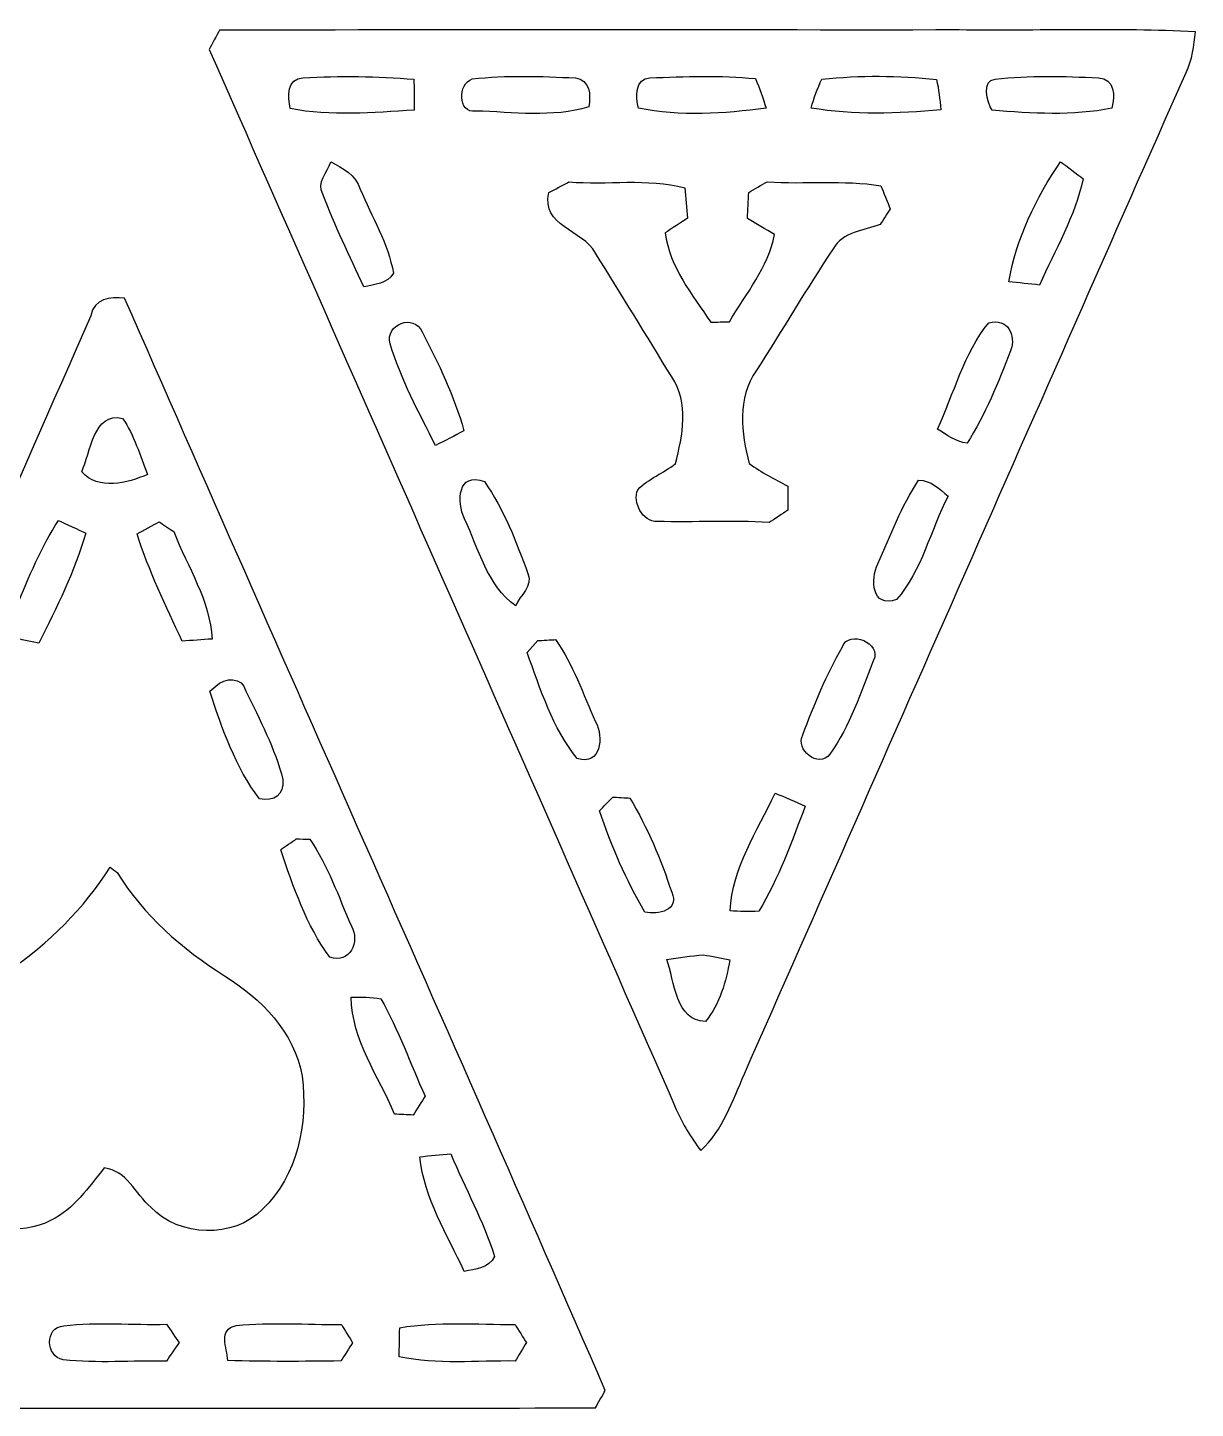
# Model space of a CAD drawing. Header units: centimetres. Extents: x -10.2 to 10.2, y -13.4 to 13.3.
# Drawn here: x 4.89 to 10.08, y -13.38 to -7.24 of the extents above; entities that cross this region are included whole.
import ezdxf

# ---------------------------------------------------------------- set-up
doc = ezdxf.new("R2010")
doc.units = ezdxf.units.CM
doc.header["$MEASUREMENT"] = 0
doc.layers.add('Camada 1', color=7, linetype='Continuous')

msp = doc.modelspace()

# ---------------------------------------------------------------- linework, layer by layer
at = {"layer": 'Camada 1', "color": 156}
for points, knots in [([(5.7418, -7.24958), (6.8386, -7.24782), (7.93537, -7.24923), (9.03216, -7.24887), (9.03216, -7.24887), (9.38247, -7.25346), (9.73349, -7.2383), (10.08345, -7.25735), (10.08345, -7.25735), (10.07674, -7.31872), (10.06968, -7.38152), (10.04181, -7.43795), (10.04181, -7.43795), (9.38564, -8.92245), (8.7323, -10.40799), (8.0772, -11.89284), (8.0772, -11.89284), (8.02428, -12.01278), (7.98194, -12.14261), (7.88282, -12.23432), (7.88282, -12.23432), (7.83978, -12.17719), (7.80274, -12.11579), (7.77416, -12.05089), (7.77416, -12.05089), (7.08306, -10.47855), (6.3888, -8.90729), (5.69595, -7.33531), (5.69595, -7.33531), (5.70759, -7.31414), (5.73017, -7.27109), (5.7418, -7.24958)], [0, 0, 0, 0, 0.1111111, 0.1111111, 0.1111111, 0.1111111, 0.2222222, 0.2222222, 0.2222222, 0.2222222, 0.3333333, 0.3333333, 0.3333333, 0.3333333, 0.4444444, 0.4444444, 0.4444444, 0.4444444, 0.5555556, 0.5555556, 0.5555556, 0.5555556, 0.6666667, 0.6666667, 0.6666667, 0.6666667, 0.7777778, 0.7777778, 0.7777778, 0.7777778, 1, 1, 1, 1]), ([(6.11292, -7.46159), (6.11292, -7.46159), (6.11292, -7.46159), (6.11292, -7.46159), (6.11292, -7.46159), (6.04202, -7.4623), (6.04519, -7.54768), (6.05683, -7.59812), (6.05683, -7.59812), (6.2371, -7.63447), (6.42479, -7.61612), (6.60752, -7.60552), (6.60752, -7.60552), (6.60752, -7.57132), (6.60717, -7.50252), (6.60717, -7.46831), (6.60717, -7.46831), (6.44277, -7.45384), (6.27732, -7.45313), (6.11292, -7.46159)], [0, 0, 0, 0, 0.1666667, 0.1666667, 0.1666667, 0.1666667, 0.3333333, 0.3333333, 0.3333333, 0.3333333, 0.5, 0.5, 0.5, 0.5, 0.6666667, 0.6666667, 0.6666667, 0.6666667, 1, 1, 1, 1]), ([(6.86647, -7.4669), (6.86647, -7.4669), (6.86647, -7.4669), (6.86647, -7.4669), (6.86647, -7.4669), (6.80049, -7.48558), (6.80225, -7.62175), (6.88162, -7.60976), (6.88162, -7.60976), (7.04778, -7.61364), (7.22347, -7.64046), (7.3847, -7.59071), (7.3847, -7.59071), (7.39457, -7.53779), (7.38998, -7.47006), (7.32508, -7.46195), (7.32508, -7.46195), (7.17267, -7.45525), (7.01781, -7.44889), (6.86647, -7.4669)], [0, 0, 0, 0, 0.1666667, 0.1666667, 0.1666667, 0.1666667, 0.3333333, 0.3333333, 0.3333333, 0.3333333, 0.5, 0.5, 0.5, 0.5, 0.6666667, 0.6666667, 0.6666667, 0.6666667, 1, 1, 1, 1]), ([(7.60589, -7.596), (7.60589, -7.596), (7.60589, -7.596), (7.60589, -7.596), (7.60589, -7.596), (7.79039, -7.63517), (7.98688, -7.62105), (8.17386, -7.59707), (8.17386, -7.59707), (8.16044, -7.5519), (8.14458, -7.5078), (8.12623, -7.46512), (8.12623, -7.46512), (7.97031, -7.45067), (7.81261, -7.45455), (7.65668, -7.4623), (7.65668, -7.4623), (7.59037, -7.46337), (7.59247, -7.54909), (7.60589, -7.596)], [0, 0, 0, 0, 0.1666667, 0.1666667, 0.1666667, 0.1666667, 0.3333333, 0.3333333, 0.3333333, 0.3333333, 0.5, 0.5, 0.5, 0.5, 0.6666667, 0.6666667, 0.6666667, 0.6666667, 1, 1, 1, 1]), ([(8.42222, -7.46724), (8.42222, -7.46724), (8.42222, -7.46724), (8.42222, -7.46724), (8.42222, -7.46724), (8.40139, -7.50817), (8.38763, -7.55227), (8.37352, -7.596), (8.37352, -7.596), (8.56402, -7.62847), (8.75946, -7.62212), (8.95103, -7.60377), (8.95103, -7.60377), (8.94574, -7.55826), (8.94257, -7.51311), (8.93163, -7.46936), (8.93163, -7.46936), (8.76299, -7.44996), (8.59084, -7.45067), (8.42222, -7.46724)], [0, 0, 0, 0, 0.1666667, 0.1666667, 0.1666667, 0.1666667, 0.3333333, 0.3333333, 0.3333333, 0.3333333, 0.5, 0.5, 0.5, 0.5, 0.6666667, 0.6666667, 0.6666667, 0.6666667, 1, 1, 1, 1]), ([(9.19198, -7.4676), (9.19198, -7.4676), (9.19198, -7.4676), (9.19198, -7.4676), (9.19198, -7.4676), (9.13236, -7.47112), (9.15634, -7.57096), (9.17892, -7.60623), (9.17892, -7.60623), (9.35496, -7.62034), (9.53805, -7.63198), (9.71232, -7.5967), (9.71232, -7.5967), (9.72714, -7.54062), (9.72397, -7.46724), (9.65234, -7.46159), (9.65234, -7.46159), (9.49924, -7.45489), (9.34437, -7.4496), (9.19198, -7.4676)], [0, 0, 0, 0, 0.1666667, 0.1666667, 0.1666667, 0.1666667, 0.3333333, 0.3333333, 0.3333333, 0.3333333, 0.5, 0.5, 0.5, 0.5, 0.6666667, 0.6666667, 0.6666667, 0.6666667, 1, 1, 1, 1]), ([(6.20112, -7.97913), (6.20112, -7.97913), (6.20112, -7.97913), (6.20112, -7.97913), (6.20112, -7.97913), (6.25474, -8.11988), (6.32142, -8.25534), (6.38457, -8.39223), (6.38457, -8.39223), (6.43149, -8.37952), (6.48828, -8.37881), (6.51581, -8.3312), (6.51581, -8.3312), (6.49252, -8.19784), (6.41948, -8.08002), (6.36763, -7.95689), (6.36763, -7.95689), (6.34858, -7.8941), (6.29038, -7.86341), (6.2371, -7.8359), (6.2371, -7.8359), (6.22229, -7.88141), (6.17254, -7.92797), (6.20112, -7.97913)], [0, 0, 0, 0, 0.1428571, 0.1428571, 0.1428571, 0.1428571, 0.2857143, 0.2857143, 0.2857143, 0.2857143, 0.4285714, 0.4285714, 0.4285714, 0.4285714, 0.5714286, 0.5714286, 0.5714286, 0.5714286, 0.7142857, 0.7142857, 0.7142857, 0.7142857, 1, 1, 1, 1]), ([(9.25335, -8.3686), (9.25335, -8.3686), (9.25335, -8.3686), (9.25335, -8.3686), (9.25335, -8.3686), (9.29852, -8.37352), (9.34437, -8.37917), (9.39024, -8.38341), (9.39024, -8.38341), (9.45797, -8.22783), (9.55004, -8.0779), (9.58356, -7.91033), (9.58356, -7.91033), (9.55852, -7.89164), (9.50877, -7.85388), (9.48372, -7.83483), (9.48372, -7.83483), (9.37436, -7.99499), (9.28722, -8.17667), (9.25335, -8.3686)], [0, 0, 0, 0, 0.1666667, 0.1666667, 0.1666667, 0.1666667, 0.3333333, 0.3333333, 0.3333333, 0.3333333, 0.5, 0.5, 0.5, 0.5, 0.6666667, 0.6666667, 0.6666667, 0.6666667, 1, 1, 1, 1]), ([(7.20724, -7.97243), (7.20724, -7.97243), (7.20724, -7.97243), (7.20724, -7.97243), (7.20724, -7.97243), (7.17196, -8.1227), (7.35612, -8.13611), (7.41503, -8.24123), (7.41503, -8.24123), (7.52756, -8.42503), (7.64187, -8.60777), (7.7537, -8.79228), (7.7537, -8.79228), (7.83096, -8.90693), (7.80379, -9.05333), (7.76993, -9.17821), (7.76993, -9.17821), (7.71666, -9.22055), (7.65033, -9.24489), (7.60236, -9.29393), (7.60236, -9.29393), (7.57943, -9.35073), (7.62316, -9.43785), (7.68948, -9.43539), (7.68948, -9.43539), (7.85529, -9.43997), (8.02145, -9.42939), (8.18727, -9.44033), (8.18727, -9.44033), (8.20807, -9.42657), (8.24971, -9.39906), (8.27051, -9.3853), (8.27051, -9.3853), (8.27051, -9.35848), (8.27017, -9.30485), (8.27017, -9.27805), (8.27017, -9.27805), (8.2116, -9.2463), (8.15162, -9.21702), (8.09837, -9.17787), (8.09837, -9.17787), (8.06272, -9.04346), (8.04474, -8.88505), (8.13011, -8.76511), (8.13011, -8.76511), (8.24583, -8.58519), (8.35342, -8.40034), (8.47195, -8.22218), (8.47195, -8.22218), (8.51429, -8.1474), (8.60777, -8.14034), (8.68115, -8.11459), (8.68115, -8.11459), (8.69209, -8.09695), (8.71431, -8.06202), (8.72525, -8.04438), (8.72525, -8.04438), (8.71502, -8.01863), (8.6949, -7.96783), (8.68469, -7.94208), (8.68469, -7.94208), (8.51712, -7.91491), (8.34672, -7.93574), (8.17808, -7.92444), (8.17808, -7.92444), (8.15764, -7.93608), (8.11742, -7.95937), (8.09695, -7.97136), (8.09695, -7.97136), (8.09449, -8.00981), (8.09201, -8.04862), (8.09059, -8.08777), (8.09059, -8.08777), (8.13045, -8.11142), (8.17068, -8.13505), (8.2109, -8.15903), (8.2109, -8.15903), (8.18198, -8.30545), (8.08531, -8.42222), (8.01017, -8.54674), (8.01017, -8.54674), (7.98264, -8.54709), (7.95513, -8.54816), (7.92797, -8.5492), (7.92797, -8.5492), (7.84472, -8.4261), (7.74452, -8.30367), (7.72476, -8.15162), (7.72476, -8.15162), (7.74946, -8.1354), (7.79921, -8.10294), (7.82425, -8.08672), (7.82425, -8.08672), (7.82038, -8.04087), (7.81649, -7.99535), (7.81261, -7.95055), (7.81261, -7.95055), (7.64363, -7.90716), (7.4676, -7.93855), (7.2958, -7.9248), (7.2958, -7.9248), (7.27357, -7.93679), (7.22948, -7.96079), (7.20724, -7.97243)], [0, 0, 0, 0, 0.037037, 0.037037, 0.037037, 0.037037, 0.0740741, 0.0740741, 0.0740741, 0.0740741, 0.1111111, 0.1111111, 0.1111111, 0.1111111, 0.1481481, 0.1481481, 0.1481481, 0.1481481, 0.1851852, 0.1851852, 0.1851852, 0.1851852, 0.2222222, 0.2222222, 0.2222222, 0.2222222, 0.2592593, 0.2592593, 0.2592593, 0.2592593, 0.2962963, 0.2962963, 0.2962963, 0.2962963, 0.3333333, 0.3333333, 0.3333333, 0.3333333, 0.3703704, 0.3703704, 0.3703704, 0.3703704, 0.4074074, 0.4074074, 0.4074074, 0.4074074, 0.4444444, 0.4444444, 0.4444444, 0.4444444, 0.4814815, 0.4814815, 0.4814815, 0.4814815, 0.5185185, 0.5185185, 0.5185185, 0.5185185, 0.5555556, 0.5555556, 0.5555556, 0.5555556, 0.5925926, 0.5925926, 0.5925926, 0.5925926, 0.6296296, 0.6296296, 0.6296296, 0.6296296, 0.6666667, 0.6666667, 0.6666667, 0.6666667, 0.7037037, 0.7037037, 0.7037037, 0.7037037, 0.7407407, 0.7407407, 0.7407407, 0.7407407, 0.7777778, 0.7777778, 0.7777778, 0.7777778, 0.8148148, 0.8148148, 0.8148148, 0.8148148, 0.8518519, 0.8518519, 0.8518519, 0.8518519, 0.8888889, 0.8888889, 0.8888889, 0.8888889, 0.9259259, 0.9259259, 0.9259259, 0.9259259, 1, 1, 1, 1]), ([(5.1696, -8.52028), (5.18442, -8.44232), (5.25392, -8.43704), (5.31988, -8.44161), (5.31988, -8.44161), (6.02933, -10.06298), (6.75145, -11.6787), (7.45808, -13.30113), (7.45808, -13.30113), (7.44714, -13.32052), (7.4249, -13.3597), (7.41398, -13.37909), (7.41398, -13.37909), (5.97534, -13.38121), (4.53672, -13.3798), (3.09808, -13.3798), (3.09808, -13.3798), (3.09068, -13.35863), (3.07516, -13.31701), (3.06775, -13.29584), (3.06775, -13.29584), (3.76096, -11.70094), (4.47004, -10.11273), (5.1696, -8.52028)], [0, 0, 0, 0, 0.1428571, 0.1428571, 0.1428571, 0.1428571, 0.2857143, 0.2857143, 0.2857143, 0.2857143, 0.4285714, 0.4285714, 0.4285714, 0.4285714, 0.5714286, 0.5714286, 0.5714286, 0.5714286, 0.7142857, 0.7142857, 0.7142857, 0.7142857, 1, 1, 1, 1]), ([(6.50063, -8.64481), (6.50063, -8.64481), (6.50063, -8.64481), (6.50063, -8.64481), (6.50063, -8.64481), (6.54931, -8.80251), (6.62834, -8.94961), (6.70277, -9.09672), (6.70277, -9.09672), (6.7458, -9.07696), (6.78814, -9.0551), (6.82941, -9.03145), (6.82941, -9.03145), (6.78602, -8.87835), (6.71759, -8.7323), (6.64316, -8.59225), (6.64316, -8.59225), (6.60752, -8.5083), (6.4777, -8.55732), (6.50063, -8.64481)], [0, 0, 0, 0, 0.1666667, 0.1666667, 0.1666667, 0.1666667, 0.3333333, 0.3333333, 0.3333333, 0.3333333, 0.5, 0.5, 0.5, 0.5, 0.6666667, 0.6666667, 0.6666667, 0.6666667, 1, 1, 1, 1]), ([(8.9355, -9.02475), (8.9355, -9.02475), (8.9355, -9.02475), (8.9355, -9.02475), (8.9355, -9.02475), (8.97712, -9.04909), (9.017, -9.08156), (9.06744, -9.08755), (9.06744, -9.08755), (9.14858, -8.9595), (9.20679, -8.81768), (9.26076, -8.67621), (9.26076, -8.67621), (9.28792, -8.60602), (9.24842, -8.52769), (9.1641, -8.55132), (9.1641, -8.55132), (9.05228, -8.68856), (9.0103, -8.8667), (8.9355, -9.02475)], [0, 0, 0, 0, 0.1666667, 0.1666667, 0.1666667, 0.1666667, 0.3333333, 0.3333333, 0.3333333, 0.3333333, 0.5, 0.5, 0.5, 0.5, 0.6666667, 0.6666667, 0.6666667, 0.6666667, 1, 1, 1, 1]), ([(5.12903, -9.21419), (5.12903, -9.21419), (5.12903, -9.21419), (5.12903, -9.21419), (5.12903, -9.21419), (5.20347, -9.29886), (5.33188, -9.26429), (5.4222, -9.22655), (5.4222, -9.22655), (5.38868, -9.14188), (5.36256, -9.05228), (5.31071, -8.97678), (5.31071, -8.97678), (5.18159, -8.94537), (5.16784, -9.12988), (5.12903, -9.21419)], [0, 0, 0, 0, 0.2, 0.2, 0.2, 0.2, 0.4, 0.4, 0.4, 0.4, 0.6, 0.6, 0.6, 0.6, 1, 1, 1, 1]), ([(6.83224, -9.42374), (6.83224, -9.42374), (6.83224, -9.42374), (6.83224, -9.42374), (6.83224, -9.42374), (6.89539, -9.55886), (6.93208, -9.71902), (7.05979, -9.81145), (7.05979, -9.81145), (7.07636, -9.76453), (7.13916, -9.72185), (7.11412, -9.66716), (7.11412, -9.66716), (7.06225, -9.5257), (7.00687, -9.38176), (6.92043, -9.25759), (6.92043, -9.25759), (6.8012, -9.21244), (6.79555, -9.34826), (6.83224, -9.42374)], [0, 0, 0, 0, 0.1666667, 0.1666667, 0.1666667, 0.1666667, 0.3333333, 0.3333333, 0.3333333, 0.3333333, 0.5, 0.5, 0.5, 0.5, 0.6666667, 0.6666667, 0.6666667, 0.6666667, 1, 1, 1, 1]), ([(8.85225, -9.2523), (8.85225, -9.2523), (8.85225, -9.2523), (8.85225, -9.2523), (8.85225, -9.2523), (8.77464, -9.36695), (8.72666, -9.49783), (8.67127, -9.62413), (8.67127, -9.62413), (8.63669, -9.69362), (8.6434, -9.82239), (8.75347, -9.78322), (8.75347, -9.78322), (8.86812, -9.65305), (8.90376, -9.4742), (8.98348, -9.32285), (8.98348, -9.32285), (8.94467, -9.2897), (8.90622, -9.25194), (8.85225, -9.2523)], [0, 0, 0, 0, 0.1666667, 0.1666667, 0.1666667, 0.1666667, 0.3333333, 0.3333333, 0.3333333, 0.3333333, 0.5, 0.5, 0.5, 0.5, 0.6666667, 0.6666667, 0.6666667, 0.6666667, 1, 1, 1, 1]), ([(4.83799, -9.81392), (4.83799, -9.81392), (4.83799, -9.81392), (4.83799, -9.81392), (4.83799, -9.81392), (4.81541, -9.85697), (4.81012, -9.90247), (4.82106, -9.95009), (4.82106, -9.95009), (4.85916, -9.96138), (4.89866, -9.96879), (4.93818, -9.97691), (4.93818, -9.97691), (5.01791, -9.81816), (5.09693, -9.65799), (5.14738, -9.4876), (5.14738, -9.4876), (5.11703, -9.47349), (5.05636, -9.44562), (5.02601, -9.43151), (5.02601, -9.43151), (4.94736, -9.5504), (4.89408, -9.6834), (4.83799, -9.81392)], [0, 0, 0, 0, 0.1428571, 0.1428571, 0.1428571, 0.1428571, 0.2857143, 0.2857143, 0.2857143, 0.2857143, 0.4285714, 0.4285714, 0.4285714, 0.4285714, 0.5714286, 0.5714286, 0.5714286, 0.5714286, 0.7142857, 0.7142857, 0.7142857, 0.7142857, 1, 1, 1, 1]), ([(5.37491, -9.48972), (5.37491, -9.48972), (5.37491, -9.48972), (5.37491, -9.48972), (5.37491, -9.48972), (5.42642, -9.65517), (5.50367, -9.81039), (5.5753, -9.96772), (5.5753, -9.96772), (5.61974, -9.96492), (5.66384, -9.96138), (5.70864, -9.95856), (5.70864, -9.95856), (5.69982, -9.7857), (5.59964, -9.63789), (5.53861, -9.48055), (5.53861, -9.48055), (5.52238, -9.46962), (5.49027, -9.44774), (5.47404, -9.43715), (5.47404, -9.43715), (5.44934, -9.4502), (5.39996, -9.47666), (5.37491, -9.48972)], [0, 0, 0, 0, 0.1428571, 0.1428571, 0.1428571, 0.1428571, 0.2857143, 0.2857143, 0.2857143, 0.2857143, 0.4285714, 0.4285714, 0.4285714, 0.4285714, 0.5714286, 0.5714286, 0.5714286, 0.5714286, 0.7142857, 0.7142857, 0.7142857, 0.7142857, 1, 1, 1, 1]), ([(8.51288, -9.99277), (8.51288, -9.99277), (8.51288, -9.99277), (8.51288, -9.99277), (8.51288, -9.99277), (8.44267, -10.11731), (8.38588, -10.25031), (8.3372, -10.38472), (8.3372, -10.38472), (8.30085, -10.44999), (8.40705, -10.53677), (8.45784, -10.47009), (8.45784, -10.47009), (8.54638, -10.3452), (8.59542, -10.19493), (8.65187, -10.05311), (8.65187, -10.05311), (8.68961, -9.97654), (8.54287, -9.91588), (8.51288, -9.99277)], [0, 0, 0, 0, 0.1666667, 0.1666667, 0.1666667, 0.1666667, 0.3333333, 0.3333333, 0.3333333, 0.3333333, 0.5, 0.5, 0.5, 0.5, 0.6666667, 0.6666667, 0.6666667, 0.6666667, 1, 1, 1, 1]), ([(7.13422, -9.99101), (7.13422, -9.99101), (7.13422, -9.99101), (7.13422, -9.99101), (7.13422, -9.99101), (7.13422, -9.99101), (7.11059, -10.01854), (7.11059, -10.01854), (7.11059, -10.01854), (7.1695, -10.18046), (7.22347, -10.35402), (7.33283, -10.48985), (7.33283, -10.48985), (7.43973, -10.52442), (7.45208, -10.39459), (7.41503, -10.32651), (7.41503, -10.32651), (7.35929, -10.20304), (7.31519, -10.07215), (7.23688, -9.96102), (7.23688, -9.96102), (7.21713, -9.96209), (7.17795, -9.96421), (7.15856, -9.96526), (7.15856, -9.96526), (7.15856, -9.96526), (7.13422, -9.99101), (7.13422, -9.99101)], [0, 0, 0, 0, 0.125, 0.125, 0.125, 0.125, 0.25, 0.25, 0.25, 0.25, 0.375, 0.375, 0.375, 0.375, 0.5, 0.5, 0.5, 0.5, 0.625, 0.625, 0.625, 0.625, 0.75, 0.75, 0.75, 0.75, 1, 1, 1, 1]), ([(5.72557, -10.16776), (5.72557, -10.16776), (5.72557, -10.16776), (5.72557, -10.16776), (5.72557, -10.16776), (5.72557, -10.16776), (5.69841, -10.19104), (5.69841, -10.19104), (5.69841, -10.19104), (5.75415, -10.35685), (5.81342, -10.529), (5.91925, -10.67011), (5.91925, -10.67011), (5.98523, -10.68139), (6.03003, -10.65247), (6.02438, -10.58333), (6.02438, -10.58333), (5.98805, -10.44575), (5.92172, -10.31733), (5.85927, -10.19033), (5.85927, -10.19033), (5.84412, -10.12437), (5.76545, -10.12895), (5.72557, -10.16776)], [0, 0, 0, 0, 0.1428571, 0.1428571, 0.1428571, 0.1428571, 0.2857143, 0.2857143, 0.2857143, 0.2857143, 0.4285714, 0.4285714, 0.4285714, 0.4285714, 0.5714286, 0.5714286, 0.5714286, 0.5714286, 0.7142857, 0.7142857, 0.7142857, 0.7142857, 1, 1, 1, 1]), ([(7.49158, -10.66129), (7.49158, -10.66129), (7.49158, -10.66129), (7.49158, -10.66129), (7.49158, -10.66129), (7.47676, -10.67681), (7.44714, -10.70751), (7.43232, -10.72303), (7.43232, -10.72303), (7.48595, -10.87825), (7.55015, -11.03241), (7.63447, -11.17353), (7.63447, -11.17353), (7.69267, -11.18693), (7.7918, -11.164), (7.7537, -11.08499), (7.7537, -11.08499), (7.70607, -10.94034), (7.64611, -10.79641), (7.56742, -10.66587), (7.56742, -10.66587), (7.54837, -10.66482), (7.51063, -10.66236), (7.49158, -10.66129)], [0, 0, 0, 0, 0.1428571, 0.1428571, 0.1428571, 0.1428571, 0.2857143, 0.2857143, 0.2857143, 0.2857143, 0.4285714, 0.4285714, 0.4285714, 0.4285714, 0.5714286, 0.5714286, 0.5714286, 0.5714286, 0.7142857, 0.7142857, 0.7142857, 0.7142857, 1, 1, 1, 1]), ([(8.21372, -10.64472), (8.21372, -10.64472), (8.21372, -10.64472), (8.21372, -10.64472), (8.21372, -10.64472), (8.13364, -10.81229), (8.02428, -10.97738), (8.01334, -11.16753), (8.01334, -11.16753), (8.05568, -11.1707), (8.09837, -11.17141), (8.14105, -11.16965), (8.14105, -11.16965), (8.22959, -11.0236), (8.28781, -10.86061), (8.34777, -10.70151), (8.34777, -10.70151), (8.30367, -10.68105), (8.25887, -10.66236), (8.21372, -10.64472)], [0, 0, 0, 0, 0.1666667, 0.1666667, 0.1666667, 0.1666667, 0.3333333, 0.3333333, 0.3333333, 0.3333333, 0.5, 0.5, 0.5, 0.5, 0.6666667, 0.6666667, 0.6666667, 0.6666667, 1, 1, 1, 1]), ([(6.08365, -10.84757), (6.08365, -10.84757), (6.08365, -10.84757), (6.08365, -10.84757), (6.08365, -10.84757), (6.06636, -10.85956), (6.03143, -10.88354), (6.01415, -10.89589), (6.01415, -10.89589), (6.07024, -11.06063), (6.12844, -11.2328), (6.23252, -11.37425), (6.23252, -11.37425), (6.32247, -11.40459), (6.36869, -11.30477), (6.32848, -11.23526), (6.32848, -11.23526), (6.27133, -11.10438), (6.2244, -10.96644), (6.14327, -10.84862), (6.14327, -10.84862), (6.12844, -10.84862), (6.09847, -10.84791), (6.08365, -10.84757)], [0, 0, 0, 0, 0.1428571, 0.1428571, 0.1428571, 0.1428571, 0.2857143, 0.2857143, 0.2857143, 0.2857143, 0.4285714, 0.4285714, 0.4285714, 0.4285714, 0.5714286, 0.5714286, 0.5714286, 0.5714286, 0.7142857, 0.7142857, 0.7142857, 0.7142857, 1, 1, 1, 1]), ([(5.25531, -10.97385), (5.25531, -10.97385), (5.25531, -10.97385), (5.25531, -10.97385), (5.25531, -10.97385), (5.13856, -11.15694), (4.98369, -11.31322), (4.80342, -11.43387), (4.80342, -11.43387), (4.64996, -11.53936), (4.47957, -11.65895), (4.42877, -11.84909), (4.42877, -11.84909), (4.39384, -12.06146), (4.41006, -12.30948), (4.56776, -12.47245), (4.56776, -12.47245), (4.67323, -12.58675), (4.85527, -12.61568), (4.99285, -12.54441), (4.99285, -12.54441), (5.09481, -12.49469), (5.16008, -12.39731), (5.22922, -12.31159), (5.22922, -12.31159), (5.33011, -12.32288), (5.36787, -12.42659), (5.4363, -12.48657), (5.4363, -12.48657), (5.564, -12.61886), (5.80284, -12.62803), (5.93302, -12.49503), (5.93302, -12.49503), (6.08999, -12.34651), (6.13726, -12.11155), (6.10941, -11.90378), (6.10941, -11.90378), (6.07625, -11.70622), (5.92596, -11.55876), (5.76367, -11.45611), (5.76367, -11.45611), (5.5753, -11.33756), (5.40315, -11.18799), (5.28672, -10.99643), (5.28672, -10.99643), (5.27897, -10.99078), (5.26308, -10.9795), (5.25531, -10.97385)], [0, 0, 0, 0, 0.0769231, 0.0769231, 0.0769231, 0.0769231, 0.1538462, 0.1538462, 0.1538462, 0.1538462, 0.2307692, 0.2307692, 0.2307692, 0.2307692, 0.3076923, 0.3076923, 0.3076923, 0.3076923, 0.3846154, 0.3846154, 0.3846154, 0.3846154, 0.4615385, 0.4615385, 0.4615385, 0.4615385, 0.5384615, 0.5384615, 0.5384615, 0.5384615, 0.6153846, 0.6153846, 0.6153846, 0.6153846, 0.6923077, 0.6923077, 0.6923077, 0.6923077, 0.7692308, 0.7692308, 0.7692308, 0.7692308, 0.8461538, 0.8461538, 0.8461538, 0.8461538, 1, 1, 1, 1]), ([(7.73148, -11.38414), (7.73148, -11.38414), (7.73148, -11.38414), (7.73148, -11.38414), (7.73148, -11.38414), (7.76676, -11.47974), (7.77205, -11.65895), (7.90397, -11.65965), (7.90397, -11.65965), (7.96712, -11.58098), (7.99677, -11.48362), (8.01193, -11.38555), (8.01193, -11.38555), (7.97243, -11.37778), (7.93326, -11.37002), (7.89445, -11.36297), (7.89445, -11.36297), (7.83978, -11.36896), (7.7851, -11.37567), (7.73148, -11.38414)], [0, 0, 0, 0, 0.1666667, 0.1666667, 0.1666667, 0.1666667, 0.3333333, 0.3333333, 0.3333333, 0.3333333, 0.5, 0.5, 0.5, 0.5, 0.6666667, 0.6666667, 0.6666667, 0.6666667, 1, 1, 1, 1]), ([(6.32812, -11.55135), (6.32812, -11.55135), (6.32812, -11.55135), (6.32812, -11.55135), (6.32812, -11.55135), (6.32953, -11.74184), (6.44983, -11.90271), (6.5211, -12.0724), (6.5211, -12.0724), (6.54861, -12.07347), (6.57613, -12.07452), (6.604, -12.07628), (6.604, -12.07628), (6.6174, -12.05512), (6.6435, -12.01313), (6.65656, -11.99232), (6.65656, -11.99232), (6.59058, -11.84804), (6.53873, -11.6967), (6.45971, -11.55912), (6.45971, -11.55912), (6.41631, -11.54994), (6.37151, -11.55206), (6.32812, -11.55135)], [0, 0, 0, 0, 0.1428571, 0.1428571, 0.1428571, 0.1428571, 0.2857143, 0.2857143, 0.2857143, 0.2857143, 0.4285714, 0.4285714, 0.4285714, 0.4285714, 0.5714286, 0.5714286, 0.5714286, 0.5714286, 0.7142857, 0.7142857, 0.7142857, 0.7142857, 1, 1, 1, 1]), ([(6.63292, -12.26219), (6.63292, -12.26219), (6.63292, -12.26219), (6.63292, -12.26219), (6.63292, -12.26219), (6.65268, -12.44599), (6.75534, -12.60686), (6.83083, -12.77231), (6.83083, -12.77231), (6.88057, -12.76032), (6.93949, -12.7582), (6.96595, -12.70599), (6.96595, -12.70599), (6.91585, -12.5476), (6.83472, -12.40189), (6.77157, -12.24915), (6.77157, -12.24915), (6.72535, -12.25232), (6.67878, -12.2562), (6.63292, -12.26219)], [0, 0, 0, 0, 0.1666667, 0.1666667, 0.1666667, 0.1666667, 0.3333333, 0.3333333, 0.3333333, 0.3333333, 0.5, 0.5, 0.5, 0.5, 0.6666667, 0.6666667, 0.6666667, 0.6666667, 1, 1, 1, 1]), ([(5.04895, -13.01396), (5.04895, -13.01396), (5.04895, -13.01396), (5.04895, -13.01396), (5.04895, -13.01396), (4.96288, -13.02066), (4.96675, -13.14979), (5.04684, -13.1646), (5.04684, -13.1646), (5.19888, -13.1819), (5.35305, -13.16813), (5.50579, -13.17096), (5.50579, -13.17096), (5.5199, -13.15049), (5.54777, -13.10922), (5.5619, -13.08876), (5.5619, -13.08876), (5.54813, -13.06829), (5.52062, -13.02737), (5.50686, -13.00692), (5.50686, -13.00692), (5.35445, -13.01043), (5.2003, -12.99562), (5.04895, -13.01396)], [0, 0, 0, 0, 0.1428571, 0.1428571, 0.1428571, 0.1428571, 0.2857143, 0.2857143, 0.2857143, 0.2857143, 0.4285714, 0.4285714, 0.4285714, 0.4285714, 0.5714286, 0.5714286, 0.5714286, 0.5714286, 0.7142857, 0.7142857, 0.7142857, 0.7142857, 1, 1, 1, 1]), ([(5.77919, -13.16884), (5.77919, -13.16884), (5.77919, -13.16884), (5.77919, -13.16884), (5.77919, -13.16884), (5.94676, -13.17342), (6.11433, -13.17237), (6.2819, -13.17025), (6.2819, -13.17025), (6.29496, -13.15013), (6.32107, -13.10957), (6.33411, -13.0891), (6.33411, -13.0891), (6.32178, -13.069), (6.29637, -13.02807), (6.28402, -13.00797), (6.28402, -13.00797), (6.1281, -13.00868), (5.97181, -12.99703), (5.81659, -13.01255), (5.81659, -13.01255), (5.73405, -13.03019), (5.77497, -13.11098), (5.77919, -13.16884)], [0, 0, 0, 0, 0.1428571, 0.1428571, 0.1428571, 0.1428571, 0.2857143, 0.2857143, 0.2857143, 0.2857143, 0.4285714, 0.4285714, 0.4285714, 0.4285714, 0.5714286, 0.5714286, 0.5714286, 0.5714286, 0.7142857, 0.7142857, 0.7142857, 0.7142857, 1, 1, 1, 1]), ([(6.54368, -13.02244), (6.54368, -13.02244), (6.54368, -13.02244), (6.54368, -13.02244), (6.54368, -13.02244), (6.54261, -13.06512), (6.5419, -13.10781), (6.54156, -13.1512), (6.54156, -13.1512), (6.71125, -13.18753), (6.88586, -13.16813), (7.05801, -13.17059), (7.05801, -13.17059), (7.07036, -13.15013), (7.09507, -13.10922), (7.1074, -13.08876), (7.1074, -13.08876), (7.09471, -13.06865), (7.06931, -13.02807), (7.05696, -13.00797), (7.05696, -13.00797), (6.88586, -13.00797), (6.71335, -12.99386), (6.54368, -13.02244)], [0, 0, 0, 0, 0.1428571, 0.1428571, 0.1428571, 0.1428571, 0.2857143, 0.2857143, 0.2857143, 0.2857143, 0.4285714, 0.4285714, 0.4285714, 0.4285714, 0.5714286, 0.5714286, 0.5714286, 0.5714286, 0.7142857, 0.7142857, 0.7142857, 0.7142857, 1, 1, 1, 1])]:
    msp.add_open_spline(points, degree=3, knots=knots, dxfattribs=at)

doc.saveas('drawing.dxf')
